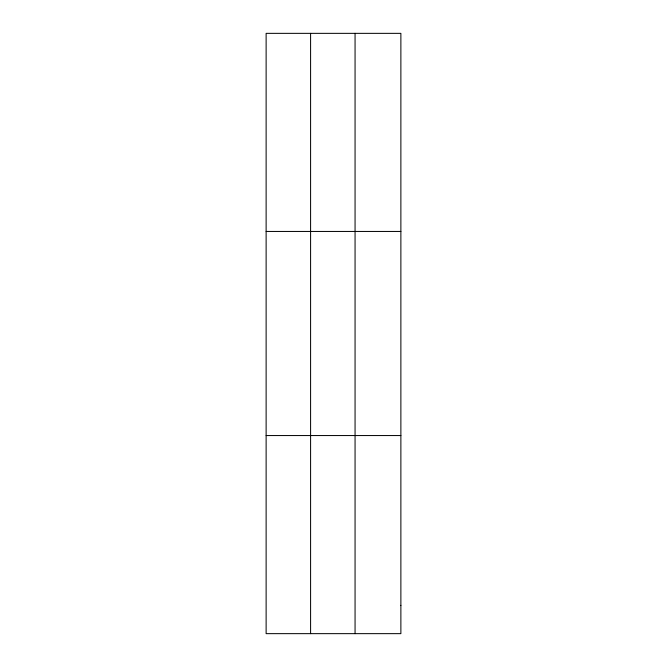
<?xml version="1.0" encoding="UTF-8"?>
<svg xmlns="http://www.w3.org/2000/svg" width="667" height="667" viewBox="0 0 667 667"><rect width="100%" height="100%" fill="white"/><g stroke="black" fill="none" stroke-linecap="round" stroke-linejoin="round"><path stroke-width="1" d="M310.589 33.35L310.589 633.65M355.061 33.35L355.061 633.65M266.125 231.449L400.875 231.449M266.125 435.551L400.875 435.551M400.875 605.353L400.875 633.65L266.125 633.65L266.125 33.35L400.875 33.35L400.875 605.353"/></g></svg>
